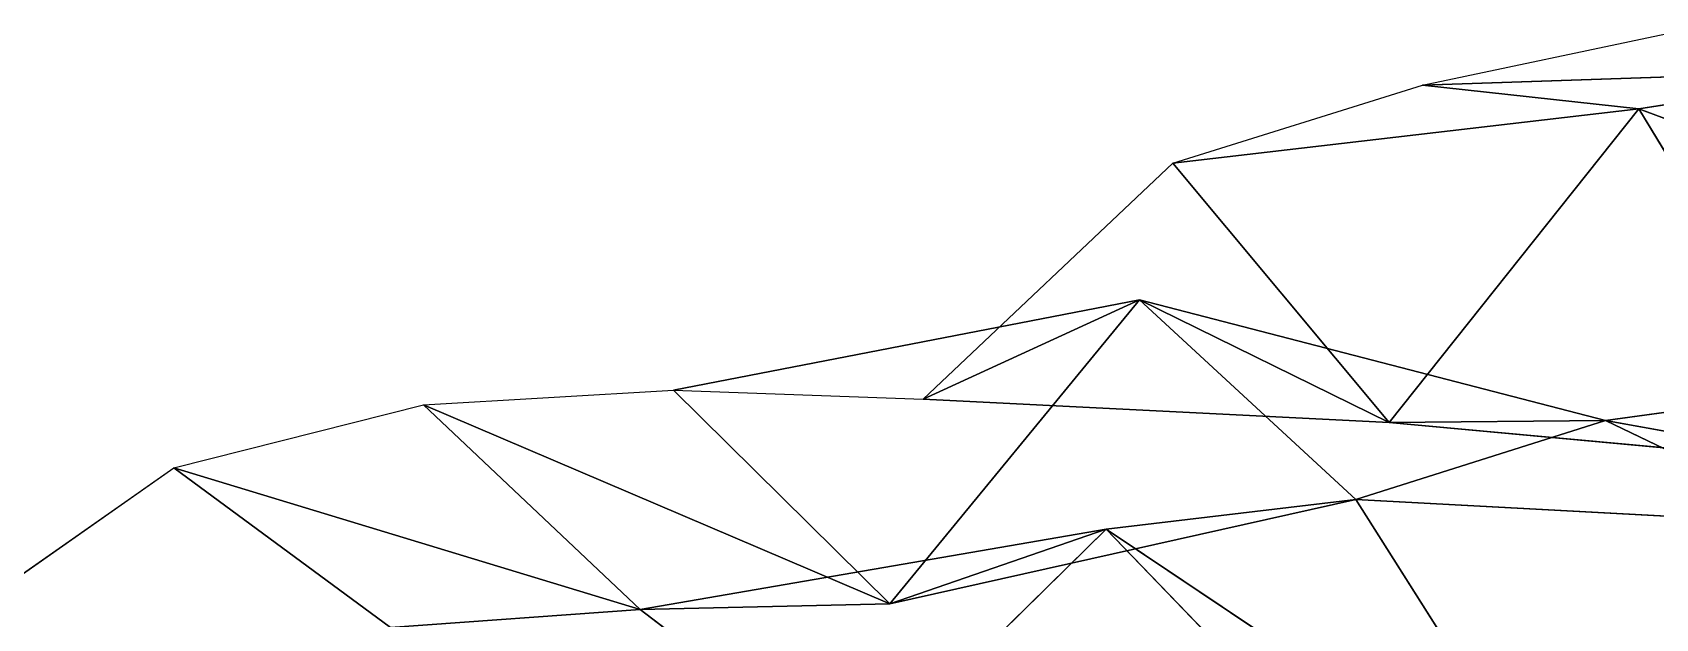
# Model space of a CAD drawing. Header units: metres. Extents: x -3703 to 431, y -1555 to 134.
# Drawn here: x -1121.2 to -1034, y -391.8 to -360.4 of the extents above; entities that cross this region are included whole.
import ezdxf

# ---------------------------------------------------------------- set-up
doc = ezdxf.new("R2010")
doc.units = ezdxf.units.M

msp = doc.modelspace()

# ---------------------------------------------------------------- linework, layer by layer
for p, q in [((-1046.4799, -363.20172, -2521.6887), (-1033.0635, -360.36572, -2494.8274)), ((-1021.4359, -362.36288, -2534.7075), (-1046.4799, -363.20172, -2521.6887)), ((-1046.4799, -363.20172, -2521.6887), (-1021.4359, -362.36288, -2534.7075)), ((-1021.4359, -362.36288, -2534.7075), (-1034.8523, -364.46545, -2561.733)), ((-1034.8523, -364.46545, -2561.733), (-1021.4359, -362.36288, -2534.7075)), ((-1059.8962, -367.3864, -2548.2485), (-1046.4799, -363.20172, -2521.6887)), ((-1046.4799, -363.20172, -2521.6887), (-1034.8523, -364.46545, -2561.733)), ((-1034.8523, -364.46545, -2561.733), (-1046.4799, -363.20172, -2521.6887)), ((-1034.8523, -364.46545, -2561.733), (-1059.8962, -367.3864, -2548.2485)), ((-1059.8962, -367.3864, -2548.2485), (-1034.8523, -364.46545, -2561.733)), ((-1034.8523, -364.46545, -2561.733), (-1048.2687, -381.31326, -2585.461)), ((-1048.2687, -381.31326, -2585.461), (-1034.8523, -364.46545, -2561.733)), ((-1009.80835, -373.8081, -2572.475), (-1034.8523, -364.46545, -2561.733)), ((-1034.8523, -364.46545, -2561.733), (-1023.22473, -383.61978, -2597.7764)), ((-1023.22473, -383.61978, -2597.7764), (-1034.8523, -364.46545, -2561.733)), ((-1034.8523, -364.46545, -2561.733), (-1009.80835, -373.8081, -2572.475)), ((-1073.3126, -380.06064, -2572.91), (-1059.8962, -367.3864, -2548.2485)), ((-1059.8962, -367.3864, -2548.2485), (-1048.2687, -381.31326, -2585.461)), ((-1048.2687, -381.31326, -2585.461), (-1059.8962, -367.3864, -2548.2485)), ((-1061.6852, -374.72626, -2614.4294), (-1086.7291, -379.5875, -2600.5112)), ((-1086.7291, -379.5875, -2600.5112), (-1061.6852, -374.72626, -2614.4294)), ((-1061.6852, -374.72626, -2614.4294), (-1075.1016, -391.05832, -2638.273)), ((-1075.1016, -391.05832, -2638.273), (-1061.6852, -374.72626, -2614.4294)), ((-1073.3126, -380.06064, -2572.91), (-1061.6852, -374.72626, -2614.4294)), ((-1061.6852, -374.72626, -2614.4294), (-1073.3126, -380.06064, -2572.91)), ((-1048.2687, -381.31326, -2585.461), (-1061.6852, -374.72626, -2614.4294)), ((-1036.6412, -381.21695, -2625.8093), (-1061.6852, -374.72626, -2614.4294)), ((-1061.6852, -374.72626, -2614.4294), (-1048.2687, -381.31326, -2585.461)), ((-1061.6852, -374.72626, -2614.4294), (-1050.0576, -385.45053, -2652.358)), ((-1050.0576, -385.45053, -2652.358), (-1061.6852, -374.72626, -2614.4294)), ((-1061.6852, -374.72626, -2614.4294), (-1036.6412, -381.21695, -2625.8093)), ((-1011.5973, -377.77933, -2639.4092), (-1036.6412, -381.21695, -2625.8093)), ((-1036.6412, -381.21695, -2625.8093), (-1011.5973, -377.77933, -2639.4092)), ((-1100.1455, -380.374, -2627.8308), (-1086.7291, -379.5875, -2600.5112)), ((-1086.7291, -379.5875, -2600.5112), (-1073.3126, -380.06064, -2572.91)), ((-1086.7291, -379.5875, -2600.5112), (-1075.1016, -391.05832, -2638.273)), ((-1075.1016, -391.05832, -2638.273), (-1086.7291, -379.5875, -2600.5112)), ((-1048.2687, -381.31326, -2585.461), (-1073.3126, -380.06064, -2572.91)), ((-1073.3126, -380.06064, -2572.91), (-1048.2687, -381.31326, -2585.461)), ((-1113.5619, -383.75705, -2654.5698), (-1100.1455, -380.374, -2627.8308)), ((-1075.1016, -391.05832, -2638.273), (-1100.1455, -380.374, -2627.8308)), ((-1100.1455, -380.374, -2627.8308), (-1088.518, -391.35947, -2665.7012)), ((-1088.518, -391.35947, -2665.7012), (-1100.1455, -380.374, -2627.8308)), ((-1100.1455, -380.374, -2627.8308), (-1075.1016, -391.05832, -2638.273)), ((-1036.6412, -381.21695, -2625.8093), (-1050.0576, -385.45053, -2652.358)), ((-1050.0576, -385.45053, -2652.358), (-1036.6412, -381.21695, -2625.8093)), ((-1048.2687, -381.31326, -2585.461), (-1036.6412, -381.21695, -2625.8093)), ((-1036.6412, -381.21695, -2625.8093), (-1048.2687, -381.31326, -2585.461)), ((-1023.22473, -383.61978, -2597.7764), (-1048.2687, -381.31326, -2585.461)), ((-1048.2687, -381.31326, -2585.461), (-1023.22473, -383.61978, -2597.7764)), ((-1023.22473, -383.61978, -2597.7764), (-1036.6412, -381.21695, -2625.8093)), ((-1036.6412, -381.21695, -2625.8093), (-1023.22473, -383.61978, -2597.7764)), ((-1036.6412, -381.21695, -2625.8093), (-1025.0137, -386.7996, -2664.8875)), ((-1025.0137, -386.7996, -2664.8875), (-1036.6412, -381.21695, -2625.8093)), ((-1126.9783, -393.13168, -2679.969), (-1113.5619, -383.75705, -2654.5698)), ((-1088.518, -391.35947, -2665.7012), (-1113.5619, -383.75705, -2654.5698)), ((-1113.5619, -383.75705, -2654.5698), (-1101.9343, -392.33347, -2692.9785)), ((-1101.9343, -392.33347, -2692.9785), (-1113.5619, -383.75705, -2654.5698)), ((-1113.5619, -383.75705, -2654.5698), (-1088.518, -391.35947, -2665.7012)), ((-1050.0576, -385.45053, -2652.358), (-1075.1016, -391.05832, -2638.273)), ((-1075.1016, -391.05832, -2638.273), (-1050.0576, -385.45053, -2652.358)), ((-1050.0576, -385.45053, -2652.358), (-1063.474, -387.04166, -2679.4978)), ((-1063.474, -387.04166, -2679.4978), (-1050.0576, -385.45053, -2652.358)), ((-1025.0137, -386.7996, -2664.8875), (-1050.0576, -385.45053, -2652.358)), ((-1050.0576, -385.45053, -2652.358), (-1038.43, -403.81284, -2688.5789)), ((-1038.43, -403.81284, -2688.5789), (-1050.0576, -385.45053, -2652.358)), ((-1050.0576, -385.45053, -2652.358), (-1025.0137, -386.7996, -2664.8875)), ((-1063.474, -387.04166, -2679.4978), (-1088.518, -391.35947, -2665.7012)), ((-1088.518, -391.35947, -2665.7012), (-1063.474, -387.04166, -2679.4978)), ((-1063.474, -387.04166, -2679.4978), (-1076.8904, -400.22433, -2704.0454)), ((-1076.8904, -400.22433, -2704.0454), (-1063.474, -387.04166, -2679.4978)), ((-1075.1016, -391.05832, -2638.273), (-1063.474, -387.04166, -2679.4978)), ((-1063.474, -387.04166, -2679.4978), (-1075.1016, -391.05832, -2638.273)), ((-1038.43, -403.81284, -2688.5789), (-1063.474, -387.04166, -2679.4978)), ((-1063.474, -387.04166, -2679.4978), (-1051.8464, -399.10147, -2717.1277)), ((-1051.8464, -399.10147, -2717.1277), (-1063.474, -387.04166, -2679.4978)), ((-1063.474, -387.04166, -2679.4978), (-1038.43, -403.81284, -2688.5789)), ((-1088.518, -391.35947, -2665.7012), (-1101.9343, -392.33347, -2692.9785)), ((-1101.9343, -392.33347, -2692.9785), (-1088.518, -391.35947, -2665.7012)), ((-1075.1016, -391.05832, -2638.273), (-1088.518, -391.35947, -2665.7012)), ((-1088.518, -391.35947, -2665.7012), (-1075.1016, -391.05832, -2638.273)), ((-1088.518, -391.35947, -2665.7012), (-1076.8904, -400.22433, -2704.0454)), ((-1076.8904, -400.22433, -2704.0454), (-1088.518, -391.35947, -2665.7012))]:
    msp.add_line(p, q)
for points in [[(-1033.0635, -360.36572, -2494.8274), (-1021.4359, -362.36288, -2534.7075), (-1046.4799, -363.20172, -2521.6887), (-1046.4797, -363.20163, -2521.6887)], [(-1034.8523, -364.46545, -2561.733), (-1046.4799, -363.20172, -2521.6887), (-1021.4359, -362.36288, -2534.7075), (-1021.4358, -362.3628, -2534.7075)], [(-1021.4359, -362.36288, -2534.7075), (-1009.80835, -373.8081, -2572.475), (-1034.8523, -364.46545, -2561.733), (-1034.8522, -364.46536, -2561.733)], [(-1046.4799, -363.20172, -2521.6887), (-1034.8523, -364.46545, -2561.733), (-1059.8962, -367.3864, -2548.2485), (-1059.8961, -367.38632, -2548.2485)], [(-1048.2687, -381.31326, -2585.461), (-1059.8962, -367.3864, -2548.2485), (-1034.8523, -364.46545, -2561.733), (-1034.8522, -364.46536, -2561.733)], [(-1034.8523, -364.46545, -2561.733), (-1023.22473, -383.61978, -2597.7764), (-1048.2687, -381.31326, -2585.461), (-1048.2686, -381.31317, -2585.461)], [(-1023.22473, -383.61978, -2597.7764), (-1034.8523, -364.46545, -2561.733), (-1009.80835, -373.8081, -2572.475), (-1009.8082, -373.808, -2572.475)], [(-1059.8962, -367.3864, -2548.2485), (-1048.2687, -381.31326, -2585.461), (-1073.3126, -380.06064, -2572.91), (-1073.3125, -380.06055, -2572.91)], [(-1075.1016, -391.05832, -2638.273), (-1086.7291, -379.5875, -2600.5112), (-1061.6852, -374.72626, -2614.4294), (-1061.685, -374.72617, -2614.4294)], [(-1073.3126, -380.06064, -2572.91), (-1061.6852, -374.72626, -2614.4294), (-1086.7291, -379.5875, -2600.5112), (-1086.729, -379.5874, -2600.5112)], [(-1061.6852, -374.72626, -2614.4294), (-1050.0576, -385.45053, -2652.358), (-1075.1016, -391.05832, -2638.273), (-1075.1014, -391.05823, -2638.273)], [(-1061.6852, -374.72626, -2614.4294), (-1073.3126, -380.06064, -2572.91), (-1048.2687, -381.31326, -2585.461), (-1048.2686, -381.31317, -2585.461)], [(-1048.2687, -381.31326, -2585.461), (-1036.6412, -381.21695, -2625.8093), (-1061.6852, -374.72626, -2614.4294), (-1061.685, -374.72617, -2614.4294)], [(-1050.0576, -385.45053, -2652.358), (-1061.6852, -374.72626, -2614.4294), (-1036.6412, -381.21695, -2625.8093), (-1036.6411, -381.21686, -2625.8093)], [(-1025.0137, -386.7996, -2664.8875), (-1036.6412, -381.21695, -2625.8093), (-1011.5973, -377.77933, -2639.4092), (-1011.59717, -377.77924, -2639.4092)], [(-1023.22473, -383.61978, -2597.7764), (-1011.5973, -377.77933, -2639.4092), (-1036.6412, -381.21695, -2625.8093), (-1036.6411, -381.21686, -2625.8093)], [(-1086.7291, -379.5875, -2600.5112), (-1075.1016, -391.05832, -2638.273), (-1100.1455, -380.374, -2627.8308), (-1100.1454, -380.3739, -2627.8308)], [(-1100.1455, -380.374, -2627.8308), (-1088.518, -391.35947, -2665.7012), (-1113.5619, -383.75705, -2654.5698), (-1113.5618, -383.75696, -2654.5698)], [(-1088.518, -391.35947, -2665.7012), (-1100.1455, -380.374, -2627.8308), (-1075.1016, -391.05832, -2638.273), (-1075.1014, -391.05823, -2638.273)], [(-1036.6412, -381.21695, -2625.8093), (-1025.0137, -386.7996, -2664.8875), (-1050.0576, -385.45053, -2652.358), (-1050.0575, -385.45044, -2652.358)], [(-1036.6412, -381.21695, -2625.8093), (-1048.2687, -381.31326, -2585.461), (-1023.22473, -383.61978, -2597.7764), (-1023.2246, -383.6197, -2597.7764)], [(-1113.5619, -383.75705, -2654.5698), (-1101.9343, -392.33347, -2692.9785), (-1126.9783, -393.13168, -2679.969), (-1126.9781, -393.1316, -2679.969)], [(-1101.9343, -392.33347, -2692.9785), (-1113.5619, -383.75705, -2654.5698), (-1088.518, -391.35947, -2665.7012), (-1088.5178, -391.35938, -2665.7012)], [(-1063.474, -387.04166, -2679.4978), (-1075.1016, -391.05832, -2638.273), (-1050.0576, -385.45053, -2652.358), (-1050.0575, -385.45044, -2652.358)], [(-1050.0576, -385.45053, -2652.358), (-1038.43, -403.81284, -2688.5789), (-1063.474, -387.04166, -2679.4978), (-1063.4739, -387.04156, -2679.4978)], [(-1038.43, -403.81284, -2688.5789), (-1050.0576, -385.45053, -2652.358), (-1025.0137, -386.7996, -2664.8875), (-1025.0135, -386.7995, -2664.8875)], [(-1076.8904, -400.22433, -2704.0454), (-1088.518, -391.35947, -2665.7012), (-1063.474, -387.04166, -2679.4978), (-1063.4739, -387.04156, -2679.4978)], [(-1075.1016, -391.05832, -2638.273), (-1063.474, -387.04166, -2679.4978), (-1088.518, -391.35947, -2665.7012), (-1088.5178, -391.35938, -2665.7012)], [(-1063.474, -387.04166, -2679.4978), (-1051.8464, -399.10147, -2717.1277), (-1076.8904, -400.22433, -2704.0454), (-1076.8903, -400.22424, -2704.0454)], [(-1051.8464, -399.10147, -2717.1277), (-1063.474, -387.04166, -2679.4978), (-1038.43, -403.81284, -2688.5789), (-1038.4299, -403.81274, -2688.5789)], [(-1025.0137, -386.7996, -2664.8875), (-1013.386, -404.0488, -2701.3574), (-1038.43, -403.81284, -2688.5789), (-1038.4299, -403.81274, -2688.5789)], [(-1088.518, -391.35947, -2665.7012), (-1076.8904, -400.22433, -2704.0454), (-1101.9343, -392.33347, -2692.9785), (-1101.9342, -392.33337, -2692.9785)]]:
    msp.add_3dface(points)

doc.saveas('drawing.dxf')
